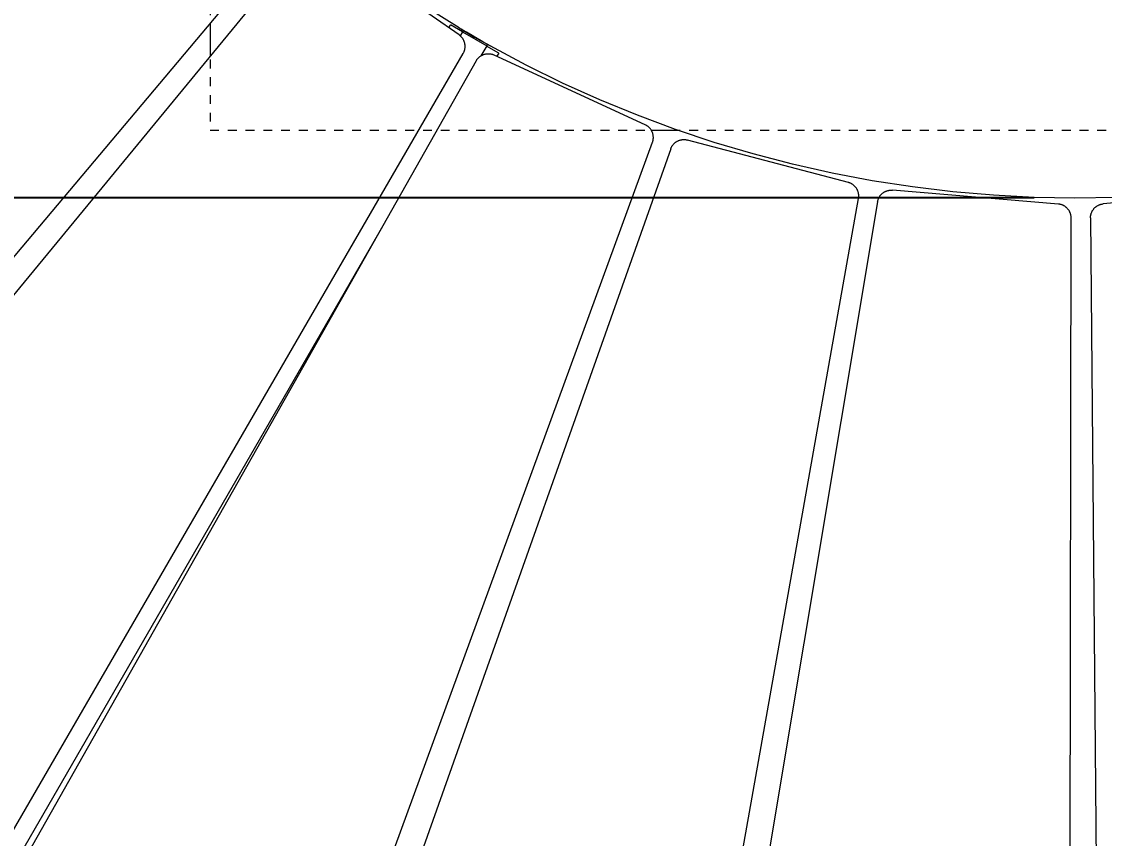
# Model space of a CAD drawing. Header units: inches. Extents: x -4 to 200, y 0 to 129.
# Drawn here: x 25.86 to 38.07, y 11.55 to 20.76 of the extents above; entities that cross this region are included whole.
import ezdxf

# ---------------------------------------------------------------- set-up
doc = ezdxf.new("R2010")
doc.units = ezdxf.units.IN
doc.linetypes.add('HIDDEN', pattern=[1.905, 1.27, -0.635])
for name, color, linetype, lineweight in [('ZANO_R', 7, 'Continuous', 0), ('ZANO_R_przerywana', 250, 'HIDDEN', 0), ('ZANO_W', 1, 'Continuous', 0)]:
    doc.layers.add(name, color=color, linetype=linetype, lineweight=lineweight)
doc.styles.get("Standard").update_dxf_attribs({"font": 'arial.ttf'})
doc.dimstyles.new('amerykanie', dxfattribs={"dimtxt": 50, "dimasz": 50, "dimexe": 0.5, "dimexo": 0.5, "dimgap": 1, "dimtad": 1, "dimdec": 0, "dimzin": 0, "dimlunit": 5, "dimtxsty": 'Standard', "dimcen": 0.09, "dimclrd": 1, "dimclre": 1, "dimclrt": 1, "dimazin": 0, "dimtfac": 1, "dimtdec": 0, "dimtmove": 0, "dimatfit": 3, "dimfxl": 1, "dimtzin": 0, "dimarcsym": 1})

# ---------------------------------------------------------------- blocks, each defined once
blk = doc.blocks.new('*D370')
at = {"layer": 'ZANO_W', "color": 1, "lineweight": -2}
for p, q in [((37.274, 45.897), (2.004, 45.897)), ((2.504, 19.773), (2.504, 44.897)), ((37.274, 18.773), (2.004, 18.773))]:
    blk.add_line(p, q, dxfattribs=at)
at = {"layer": 'ZANO_W', "color": 1}
for points in [[(2.671, 44.897), (2.338, 44.897), (2.504, 45.897)], [(2.338, 19.773), (2.671, 19.773), (2.504, 18.773)]]:
    blk.add_solid(points, dxfattribs=at)
at = {"layer": 'ZANO_W', "color": 1, "insert": (1.164, 32.335), "char_height": 1.625, "attachment_point": 5, "rotation": 90}
blk.add_mtext('27 1/8', dxfattribs=at)
blk = doc.blocks.new('*D371')
at = {"layer": 'ZANO_W', "color": 1, "lineweight": -2}
for p, q in [((37.52, 64.664), (-0.453, 64.664)), ((0.047, 63.664), (0.047, 1.018)), ((37.045, 0.018), (-0.453, 0.018))]:
    blk.add_line(p, q, dxfattribs=at)
at = {"layer": 'ZANO_W', "color": 1}
for points in [[(0.214, 63.664), (-0.12, 63.664), (0.047, 64.664)], [(-0.12, 1.018), (0.214, 1.018), (0.047, 0.018)]]:
    blk.add_solid(points, dxfattribs=at)
at = {"layer": 'ZANO_W', "color": 1, "insert": (-1.293, 32.341), "char_height": 1.625, "attachment_point": 5, "rotation": 90}
blk.add_mtext('64 5/8', dxfattribs=at)

msp = doc.modelspace()

# ---------------------------------------------------------------- linework, layer by layer
at = {"layer": 'ZANO_R'}
for p, q in [((17.03879, 7.7326), (28.87323, 21.7912)), ((29.04093, 21.6515), (17.352, 7.47169)), ((30.79253, 20.61039), (29.25235, 21.68066)), ((30.79308, 20.68831), (30.39483, 20.93687)), ((27.9859, 20.73711), (27.9859, 20.37165)), ((30.67628, 20.69117), (30.69473, 20.72311)), ((30.83113, 20.64436), (30.69473, 20.72311)), ((30.79308, 20.68831), (30.9674, 20.58579)), ((30.80268, 20.68254), (30.7985, 20.68505)), ((30.87401, 20.6395), (30.80204, 20.68298)), ((30.83113, 20.64436), (30.80564, 20.60022)), ((30.8452, 20.65716), (30.81445, 20.6755)), ((30.83101, 20.64416), (31.10382, 20.48666)), ((30.84022, 20.66011), (30.83113, 20.64436)), ((30.9584, 20.59062), (30.87401, 20.6395)), ((30.79695, 20.60721), (30.79253, 20.61039)), ((30.80126, 20.60387), (30.79695, 20.60721)), ((30.80545, 20.60038), (30.80126, 20.60387)), ((30.80952, 20.59675), (30.80545, 20.60038)), ((30.81346, 20.59298), (30.80952, 20.59675)), ((30.81727, 20.58908), (30.81346, 20.59298)), ((30.82094, 20.58505), (30.81727, 20.58908)), ((30.82447, 20.58089), (30.82094, 20.58505)), ((30.82785, 20.57661), (30.82447, 20.58089)), ((30.83108, 20.57222), (30.82785, 20.57661)), ((30.83416, 20.56772), (30.83108, 20.57222)), ((30.83708, 20.56312), (30.83416, 20.56772)), ((30.83984, 20.55841), (30.83708, 20.56312)), ((30.84244, 20.55362), (30.83984, 20.55841)), ((30.84487, 20.54874), (30.84244, 20.55362)), ((30.84712, 20.54377), (30.84487, 20.54874)), ((30.84921, 20.53873), (30.84712, 20.54377)), ((30.85112, 20.53363), (30.84921, 20.53873)), ((30.85285, 20.52846), (30.85112, 20.53363)), ((30.8544, 20.52323), (30.85285, 20.52846)), ((30.85577, 20.51795), (30.8544, 20.52323)), ((30.85695, 20.51263), (30.85577, 20.51795)), ((30.85795, 20.50727), (30.85695, 20.51263)), ((30.85877, 20.50188), (30.85795, 20.50727)), ((30.95838, 20.59058), (30.96111, 20.58922)), ((30.96111, 20.58922), (30.96381, 20.58779)), ((30.96381, 20.58779), (30.96646, 20.58627)), ((30.97534, 20.58079), (30.96504, 20.58673)), ((30.96738, 20.58576), (31.14335, 20.48569)), ((31.06067, 20.53151), (30.97622, 20.58027)), ((31.13527, 20.49024), (31.06067, 20.53151)), ((31.12284, 20.49712), (31.09327, 20.51371)), ((21.62552, 4.50203), (30.83893, 20.40208)), ((30.83893, 20.40208), (30.84158, 20.40685)), ((30.84158, 20.40685), (30.84406, 20.4117)), ((30.84406, 20.4117), (30.84638, 20.41664)), ((30.84638, 20.41664), (30.84852, 20.42165)), ((30.84852, 20.42165), (30.85049, 20.42674)), ((30.85049, 20.42674), (30.85228, 20.43189)), ((30.85228, 20.43189), (30.85389, 20.4371)), ((30.85389, 20.4371), (30.85533, 20.44236)), ((30.85533, 20.44236), (30.85657, 20.44767)), ((30.85657, 20.44767), (30.85764, 20.45301)), ((30.85764, 20.45301), (30.85851, 20.45839)), ((30.85851, 20.45839), (30.8592, 20.4638)), ((30.8594, 20.49646), (30.85877, 20.50188)), ((30.8592, 20.4638), (30.85971, 20.46923)), ((30.85984, 20.49103), (30.8594, 20.49646)), ((30.85971, 20.46923), (30.86002, 20.47468)), ((30.86009, 20.48558), (30.85984, 20.49103)), ((30.86002, 20.47468), (30.86015, 20.48013)), ((30.86015, 20.48013), (30.86009, 20.48558)), ((31.10382, 20.48666), (31.03892, 20.37426)), ((31.04609, 20.37844), (31.05091, 20.38098)), ((31.05091, 20.38098), (31.05582, 20.38335)), ((31.05582, 20.38335), (31.06081, 20.38555)), ((31.06081, 20.38555), (31.06587, 20.38758)), ((31.06587, 20.38758), (31.071, 20.38943)), ((31.071, 20.38943), (31.07619, 20.3911)), ((31.07619, 20.3911), (31.08144, 20.39259)), ((31.08144, 20.39259), (31.08673, 20.3939)), ((31.08673, 20.3939), (31.09206, 20.39503)), ((31.09206, 20.39503), (31.09744, 20.39596)), ((31.09744, 20.39596), (31.10284, 20.39672)), ((31.23907, 20.40593), (31.10267, 20.48468)), ((31.10284, 20.39672), (31.10826, 20.39728)), ((31.11303, 20.50261), (31.10382, 20.48666)), ((31.10826, 20.39728), (31.1137, 20.39766)), ((31.1137, 20.39766), (31.11915, 20.39785)), ((31.11915, 20.39785), (31.1246, 20.39785)), ((31.1246, 20.39785), (31.13005, 20.39766)), ((31.13005, 20.39766), (31.13549, 20.39728)), ((31.13549, 20.39728), (31.14091, 20.39672)), ((31.14091, 20.39672), (31.14631, 20.39596)), ((31.54786, 20.26935), (31.14335, 20.48569)), ((31.14631, 20.39596), (31.15168, 20.39503)), ((31.15168, 20.39503), (31.15702, 20.3939)), ((31.15702, 20.3939), (31.16231, 20.39259)), ((31.16231, 20.39259), (31.16756, 20.3911)), ((31.16756, 20.3911), (31.17275, 20.38943)), ((31.17275, 20.38943), (31.17788, 20.38758)), ((31.17788, 20.38758), (31.18294, 20.38555)), ((31.18294, 20.38555), (31.18793, 20.38335)), ((32.89056, 19.5968), (31.18793, 20.38335)), ((31.23907, 20.40593), (31.21801, 20.36945)), ((30.98479, 20.31793), (21.93573, 4.32377)), ((30.98479, 20.31793), (30.98756, 20.32263)), ((30.98756, 20.32263), (30.99048, 20.32723)), ((30.99048, 20.32723), (30.99357, 20.33172)), ((30.99357, 20.33172), (30.99681, 20.33611)), ((30.99681, 20.33611), (31.0002, 20.34038)), ((31.0002, 20.34038), (31.00373, 20.34453)), ((31.00373, 20.34453), (31.00741, 20.34856)), ((31.00741, 20.34856), (31.01122, 20.35246)), ((31.01122, 20.35246), (31.01517, 20.35622)), ((31.01517, 20.35622), (31.01924, 20.35984)), ((31.01924, 20.35984), (31.02344, 20.36332)), ((31.02344, 20.36332), (31.02775, 20.36666)), ((31.02775, 20.36666), (31.03218, 20.36984)), ((31.03218, 20.36984), (31.03672, 20.37287)), ((31.03672, 20.37287), (31.04135, 20.37573)), ((31.04135, 20.37573), (31.04609, 20.37844)), ((31.95945, 20.06679), (31.54786, 20.26935)), ((32.37764, 19.87824), (31.95945, 20.06679)), ((32.80197, 19.70392), (32.37764, 19.87824)), ((33.23193, 19.54402), (32.80197, 19.70392)), ((32.89547, 19.59443), (32.89056, 19.5968)), ((32.90029, 19.59189), (32.89547, 19.59443)), ((32.90503, 19.58918), (32.90029, 19.59189)), ((32.90966, 19.58631), (32.90503, 19.58918)), ((32.9142, 19.58328), (32.90966, 19.58631)), ((32.91863, 19.5801), (32.9142, 19.58328)), ((32.92294, 19.57677), (32.91863, 19.5801)), ((32.92714, 19.57329), (32.92294, 19.57677)), ((32.93121, 19.56966), (32.92714, 19.57329)), ((32.93516, 19.5659), (32.93121, 19.56966)), ((32.93897, 19.562), (32.93516, 19.5659)), ((32.94265, 19.55798), (32.93897, 19.562)), ((32.94618, 19.55382), (32.94265, 19.55798)), ((32.94957, 19.54955), (32.94618, 19.55382)), ((32.95281, 19.54517), (32.94957, 19.54955)), ((32.9559, 19.54067), (32.95281, 19.54517)), ((32.95882, 19.53607), (32.9559, 19.54067)), ((32.9576, 19.53804), (33.24892, 19.53804)), ((32.96159, 19.53137), (32.95882, 19.53607)), ((32.96419, 19.52658), (32.96159, 19.53137)), ((32.96663, 19.5217), (32.96419, 19.52658)), ((33.66705, 19.39873), (33.23193, 19.54402)), ((32.96889, 19.51674), (32.96663, 19.5217)), ((32.97098, 19.51171), (32.96889, 19.51674)), ((32.9729, 19.5066), (32.97098, 19.51171)), ((32.97242, 19.39971), (32.97421, 19.40486)), ((32.97464, 19.50143), (32.9729, 19.5066)), ((32.97421, 19.40486), (32.97581, 19.41007)), ((32.9762, 19.49621), (32.97464, 19.50143)), ((32.97581, 19.41007), (32.97724, 19.41534)), ((32.97757, 19.49093), (32.9762, 19.49621)), ((32.97724, 19.41534), (32.97848, 19.42065)), ((32.97877, 19.48561), (32.97757, 19.49093)), ((32.97848, 19.42065), (32.97953, 19.426)), ((32.97977, 19.48025), (32.97877, 19.48561)), ((32.97953, 19.426), (32.9804, 19.43138)), ((32.9806, 19.47486), (32.97977, 19.48025)), ((32.9804, 19.43138), (32.98109, 19.43679)), ((32.98123, 19.46945), (32.9806, 19.47486)), ((32.98109, 19.43679), (32.98158, 19.44222)), ((32.98168, 19.46401), (32.98123, 19.46945)), ((32.98158, 19.44222), (32.98189, 19.44766)), ((32.98194, 19.45857), (32.98168, 19.46401)), ((32.98189, 19.44766), (32.98201, 19.45311)), ((32.98201, 19.45311), (32.98194, 19.45857)), ((33.23638, 19.40256), (33.24091, 19.40559)), ((33.24091, 19.40559), (33.24555, 19.40847)), ((33.24555, 19.40847), (33.25028, 19.41118)), ((33.25028, 19.41118), (33.2551, 19.41373)), ((33.2551, 19.41373), (33.26, 19.41611)), ((33.26, 19.41611), (33.26499, 19.41831)), ((33.26499, 19.41831), (33.27005, 19.42035)), ((33.27005, 19.42035), (33.27518, 19.42221)), ((33.27518, 19.42221), (33.28036, 19.42389)), ((33.28036, 19.42389), (33.28561, 19.42538)), ((33.28561, 19.42538), (33.2909, 19.4267)), ((33.2909, 19.4267), (33.29623, 19.42783)), ((33.29623, 19.42783), (33.3016, 19.42878)), ((33.3016, 19.42878), (33.307, 19.42954)), ((33.307, 19.42954), (33.31242, 19.43011)), ((33.31242, 19.43011), (33.31786, 19.4305)), ((33.31786, 19.4305), (33.32331, 19.43069)), ((33.32331, 19.43069), (33.32876, 19.4307)), ((33.32876, 19.4307), (33.33421, 19.43052)), ((33.33421, 19.43052), (33.33965, 19.43015)), ((33.33965, 19.43015), (33.34508, 19.42959)), ((33.34508, 19.42959), (33.35048, 19.42885)), ((33.35048, 19.42885), (33.35585, 19.42792)), ((33.35585, 19.42792), (33.36119, 19.4268)), ((33.36119, 19.4268), (33.36648, 19.4255)), ((35.17983, 18.94655), (33.36648, 19.4255)), ((26.66001, 2.14133), (32.97242, 19.39971)), ((33.17779, 19.32579), (27.04357, 2.00327)), ((33.17779, 19.32579), (33.1797, 19.3309)), ((33.1797, 19.3309), (33.18179, 19.33594)), ((33.18179, 19.33594), (33.18404, 19.3409)), ((33.18404, 19.3409), (33.18647, 19.34578)), ((33.18647, 19.34578), (33.18907, 19.35058)), ((33.18907, 19.35058), (33.19183, 19.35528)), ((33.19183, 19.35528), (33.19475, 19.35989)), ((33.19475, 19.35989), (33.19783, 19.36439)), ((33.19783, 19.36439), (33.20106, 19.36878)), ((33.20106, 19.36878), (33.20444, 19.37305)), ((33.20444, 19.37305), (33.20797, 19.37721)), ((33.20797, 19.37721), (33.21164, 19.38124)), ((33.21164, 19.38124), (33.21545, 19.38515)), ((33.21545, 19.38515), (33.21939, 19.38891)), ((33.21939, 19.38891), (33.22346, 19.39254)), ((33.22346, 19.39254), (33.22765, 19.39603)), ((33.22765, 19.39603), (33.23196, 19.39937)), ((33.23196, 19.39937), (33.23638, 19.40256)), ((34.10682, 19.26822), (33.66705, 19.39873)), ((34.55076, 19.15263), (34.10682, 19.26822)), ((34.99834, 19.05209), (34.55076, 19.15263)), ((35.44906, 18.96673), (34.99834, 19.05209)), ((35.18508, 18.94507), (35.17983, 18.94655)), ((35.19027, 18.94341), (35.18508, 18.94507)), ((35.1954, 18.94156), (35.19027, 18.94341)), ((35.20047, 18.93954), (35.1954, 18.94156)), ((35.20546, 18.93735), (35.20047, 18.93954)), ((35.21037, 18.93499), (35.20546, 18.93735)), ((35.2152, 18.93245), (35.21037, 18.93499)), ((35.21994, 18.92975), (35.2152, 18.93245)), ((35.22458, 18.92689), (35.21994, 18.92975)), ((35.22912, 18.92387), (35.22458, 18.92689)), ((35.23355, 18.92069), (35.22912, 18.92387)), ((35.23787, 18.91737), (35.23355, 18.92069)), ((35.24207, 18.91389), (35.23787, 18.91737)), ((35.90241, 18.89663), (35.44906, 18.96673)), ((35.24615, 18.91027), (35.24207, 18.91389)), ((35.2501, 18.90652), (35.24615, 18.91027)), ((35.25392, 18.90262), (35.2501, 18.90652)), ((35.2576, 18.8986), (35.25392, 18.90262)), ((35.26114, 18.89446), (35.2576, 18.8986)), ((35.26454, 18.89019), (35.26114, 18.89446)), ((35.26778, 18.88581), (35.26454, 18.89019)), ((35.27088, 18.88132), (35.26778, 18.88581)), ((35.27381, 18.87672), (35.27088, 18.88132)), ((35.27658, 18.87203), (35.27381, 18.87672)), ((35.27919, 18.86724), (35.27658, 18.87203)), ((35.28164, 18.86236), (35.27919, 18.86724)), ((35.28391, 18.85741), (35.28164, 18.86236)), ((35.28601, 18.85237), (35.28391, 18.85741)), ((35.28793, 18.84727), (35.28601, 18.85237)), ((35.28967, 18.84211), (35.28793, 18.84727)), ((35.29124, 18.83688), (35.28967, 18.84211)), ((35.29262, 18.83161), (35.29124, 18.83688)), ((35.29383, 18.82629), (35.29262, 18.83161)), ((35.29484, 18.82093), (35.29383, 18.82629)), ((35.29567, 18.81554), (35.29484, 18.82093)), ((35.29631, 18.81013), (35.29567, 18.81554)), ((35.29677, 18.8047), (35.29631, 18.81013)), ((35.29704, 18.79925), (35.29677, 18.8047)), ((35.29711, 18.7938), (35.29704, 18.79925)), ((35.53347, 18.79003), (35.53654, 18.79453)), ((35.53654, 18.79453), (35.53977, 18.79893)), ((35.53977, 18.79893), (35.54314, 18.80321)), ((35.54314, 18.80321), (35.54667, 18.80737)), ((35.54667, 18.80737), (35.55033, 18.81141)), ((35.55033, 18.81141), (35.55413, 18.81532)), ((35.55413, 18.81532), (35.55807, 18.81909)), ((35.55807, 18.81909), (35.56213, 18.82273)), ((35.56213, 18.82273), (35.56632, 18.82622)), ((35.56632, 18.82622), (35.57062, 18.82957)), ((35.57062, 18.82957), (35.57504, 18.83276)), ((35.57504, 18.83276), (35.57957, 18.8358)), ((35.57957, 18.8358), (35.5842, 18.83868)), ((35.5842, 18.83868), (35.58892, 18.8414)), ((35.58892, 18.8414), (35.59374, 18.84396)), ((35.59374, 18.84396), (35.59864, 18.84634)), ((35.59864, 18.84634), (35.60363, 18.84856)), ((35.60363, 18.84856), (35.60868, 18.8506)), ((35.60868, 18.8506), (35.61381, 18.85246)), ((35.61381, 18.85246), (35.61899, 18.85415)), ((35.61899, 18.85415), (35.62423, 18.85566)), ((35.62423, 18.85566), (35.62952, 18.85698)), ((35.62952, 18.85698), (35.63485, 18.85812)), ((35.63485, 18.85812), (35.64022, 18.85907)), ((35.64022, 18.85907), (35.64562, 18.85984)), ((35.64562, 18.85984), (35.65104, 18.86042)), ((35.65104, 18.86042), (35.65648, 18.86082)), ((35.65648, 18.86082), (35.66193, 18.86102)), ((35.66193, 18.86102), (35.66738, 18.86104)), ((35.66738, 18.86104), (35.67283, 18.86086)), ((35.67283, 18.86086), (35.67827, 18.8605)), ((37.54724, 18.70372), (35.67827, 18.8605)), ((36.35786, 18.84187), (35.90241, 18.89663)), ((36.8149, 18.80253), (36.35786, 18.84187)), ((37.27301, 18.77863), (36.8149, 18.80253)), ((39.92085, 18.87566), (38.05305, 18.70552)), ((32.07505, 0.67435), (35.29468, 18.76668)), ((35.50976, 18.72954), (32.47675, 0.605)), ((35.29468, 18.76668), (35.29554, 18.77206)), ((35.29554, 18.77206), (35.29622, 18.77747)), ((35.29622, 18.77747), (35.2967, 18.7829)), ((35.2967, 18.7829), (35.297, 18.78835)), ((35.297, 18.78835), (35.29711, 18.7938)), ((35.50976, 18.72954), (35.51075, 18.73491)), ((35.51075, 18.73491), (35.51193, 18.74023)), ((35.51193, 18.74023), (35.51329, 18.74551)), ((35.51329, 18.74551), (35.51484, 18.75074)), ((35.51484, 18.75074), (35.51656, 18.75591)), ((35.51656, 18.75591), (35.51846, 18.76102)), ((35.51846, 18.76102), (35.52054, 18.76606)), ((35.52054, 18.76606), (35.52279, 18.77103)), ((35.52279, 18.77103), (35.52521, 18.77592)), ((35.52521, 18.77592), (35.5278, 18.78071)), ((35.5278, 18.78071), (35.53055, 18.78542)), ((35.53055, 18.78542), (35.53347, 18.79003)), ((37.73167, 18.77022), (37.27301, 18.77863)), ((37.55266, 18.70317), (37.54724, 18.70372)), ((37.55807, 18.70243), (37.55266, 18.70317)), ((37.56344, 18.7015), (37.55807, 18.70243)), ((37.56878, 18.7004), (37.56344, 18.7015)), ((37.57408, 18.6991), (37.56878, 18.7004)), ((37.57932, 18.69763), (37.57408, 18.6991)), ((37.58452, 18.69597), (37.57932, 18.69763)), ((37.58965, 18.69413), (37.58452, 18.69597)), ((37.59472, 18.69212), (37.58965, 18.69413)), ((37.59972, 18.68994), (37.59472, 18.69212)), ((37.60463, 18.68758), (37.59972, 18.68994)), ((37.60946, 18.68505), (37.60463, 18.68758)), ((37.61421, 18.68236), (37.60946, 18.68505)), ((37.61885, 18.6795), (37.61421, 18.68236)), ((37.6234, 18.67649), (37.61885, 18.6795)), ((37.62783, 18.67332), (37.6234, 18.67649)), ((37.63216, 18.67), (37.62783, 18.67332)), ((38.20106, 18.77766), (37.73167, 18.77022)), ((37.96837, 18.6712), (37.97268, 18.67455)), ((37.97268, 18.67455), (37.97709, 18.67775)), ((37.97709, 18.67775), (37.98161, 18.6808)), ((37.98161, 18.6808), (37.98624, 18.68369)), ((37.98624, 18.68369), (37.99096, 18.68641)), ((37.99096, 18.68641), (37.99577, 18.68898)), ((37.99577, 18.68898), (38.00067, 18.69137)), ((38.00067, 18.69137), (38.00565, 18.69359)), ((38.00565, 18.69359), (38.0107, 18.69564)), ((38.0107, 18.69564), (38.01583, 18.69751)), ((38.01583, 18.69751), (38.02101, 18.6992)), ((38.02101, 18.6992), (38.02625, 18.70072)), ((38.02625, 18.70072), (38.03153, 18.70205)), ((38.03153, 18.70205), (38.03686, 18.7032)), ((38.03686, 18.7032), (38.04223, 18.70416)), ((38.04223, 18.70416), (38.04763, 18.70493)), ((38.04763, 18.70493), (38.05305, 18.70552)), ((37.63636, 18.66653), (37.63216, 18.67)), ((37.64045, 18.66292), (37.63636, 18.66653)), ((37.6444, 18.65917), (37.64045, 18.66292)), ((37.64823, 18.65528), (37.6444, 18.65917)), ((37.65192, 18.65126), (37.64823, 18.65528)), ((37.65546, 18.64712), (37.65192, 18.65126)), ((37.65886, 18.64286), (37.65546, 18.64712)), ((37.66212, 18.63848), (37.65886, 18.64286)), ((37.66521, 18.634), (37.66212, 18.63848)), ((37.66815, 18.6294), (37.66521, 18.634)), ((37.67093, 18.62471), (37.66815, 18.6294)), ((37.67355, 18.61993), (37.67093, 18.62471)), ((37.676, 18.61506), (37.67355, 18.61993)), ((37.67828, 18.6101), (37.676, 18.61506)), ((37.68038, 18.60507), (37.67828, 18.6101)), ((37.68232, 18.59998), (37.68038, 18.60507)), ((37.68407, 18.59481), (37.68232, 18.59998)), ((37.68564, 18.58959), (37.68407, 18.59481)), ((37.68703, 18.58432), (37.68564, 18.58959)), ((37.68824, 18.579), (37.68703, 18.58432)), ((37.68926, 18.57365), (37.68824, 18.579)), ((37.6901, 18.56826), (37.68926, 18.57365)), ((37.69075, 18.56284), (37.6901, 18.56826)), ((37.69122, 18.55741), (37.69075, 18.56284)), ((37.69149, 18.55197), (37.69122, 18.55741)), ((37.69158, 18.54651), (37.69149, 18.55197)), ((37.90984, 18.54729), (37.90989, 18.55275)), ((37.90989, 18.55275), (37.91012, 18.55819)), ((37.91012, 18.55819), (37.91055, 18.56363)), ((37.91055, 18.56363), (37.91116, 18.56905)), ((37.91116, 18.56905), (37.91196, 18.57444)), ((37.91196, 18.57444), (37.91294, 18.57981)), ((37.91294, 18.57981), (37.91411, 18.58513)), ((37.91411, 18.58513), (37.91547, 18.59041)), ((37.91547, 18.59041), (37.917, 18.59564)), ((37.917, 18.59564), (37.91872, 18.60082)), ((37.91872, 18.60082), (37.92061, 18.60593)), ((37.92061, 18.60593), (37.92268, 18.61098)), ((37.92268, 18.61098), (37.92493, 18.61595)), ((37.92493, 18.61595), (37.92734, 18.62084)), ((37.92734, 18.62084), (37.92992, 18.62564)), ((37.92992, 18.62564), (37.93267, 18.63035)), ((37.93267, 18.63035), (37.93558, 18.63496)), ((37.93558, 18.63496), (37.93864, 18.63947)), ((37.93864, 18.63947), (37.94186, 18.64387)), ((37.94186, 18.64387), (37.94523, 18.64816)), ((37.94523, 18.64816), (37.94875, 18.65232)), ((37.94875, 18.65232), (37.95241, 18.65637)), ((37.95241, 18.65637), (37.9562, 18.66028)), ((37.9562, 18.66028), (37.96013, 18.66406)), ((37.96013, 18.66406), (37.96419, 18.6677)), ((37.96419, 18.6677), (37.96837, 18.6712)), ((29.92867, 18.45125), (22.36235, 5.34598)), ((37.66256, 0.16997), (37.69158, 18.54651)), ((37.90984, 18.54729), (38.0702, 0.17142))]:
    msp.add_line(p, q, dxfattribs=at)
at = {"layer": 'ZANO_R_przerywana', "ltscale": 0.05}
for p, q in [((27.9859, 45.13244), (27.9859, 19.53804)), ((27.9859, 19.53804), (51.6115, 19.53804))]:
    msp.add_line(p, q, dxfattribs=at)

# ---------------------------------------------------------------- dimensions: what is measured, and where the dimension line sits
at = {"layer": 'ZANO_W'}
for base, p1, p2, picture, middle in [((0.0469, 0.01791), (38.01991, 64.66358), (37.54521, 0.01791), '*D371', (-1.29332, 32.34075)), ((2.50427, 45.8972), (37.77361, 18.7728), (37.77361, 45.8972), '*D370', (1.16405, 32.335))]:
    dim = msp.add_linear_dim(base=base, p1=p1, p2=p2, angle=90, dimstyle='amerykanie', override={"dimtxt": 1.625, "dimasz": 1, "dimgap": 0.5, "dimdec": 4, "dimaunit": 1, "dimadec": 1, "dimtdec": 4, "dimtmove": 1, "dimfrac": 2}, dxfattribs=at)
    dim.commit()
    dim.dimension.update_dxf_attribs({"geometry": picture, "text_midpoint": middle})

doc.saveas('drawing.dxf')
